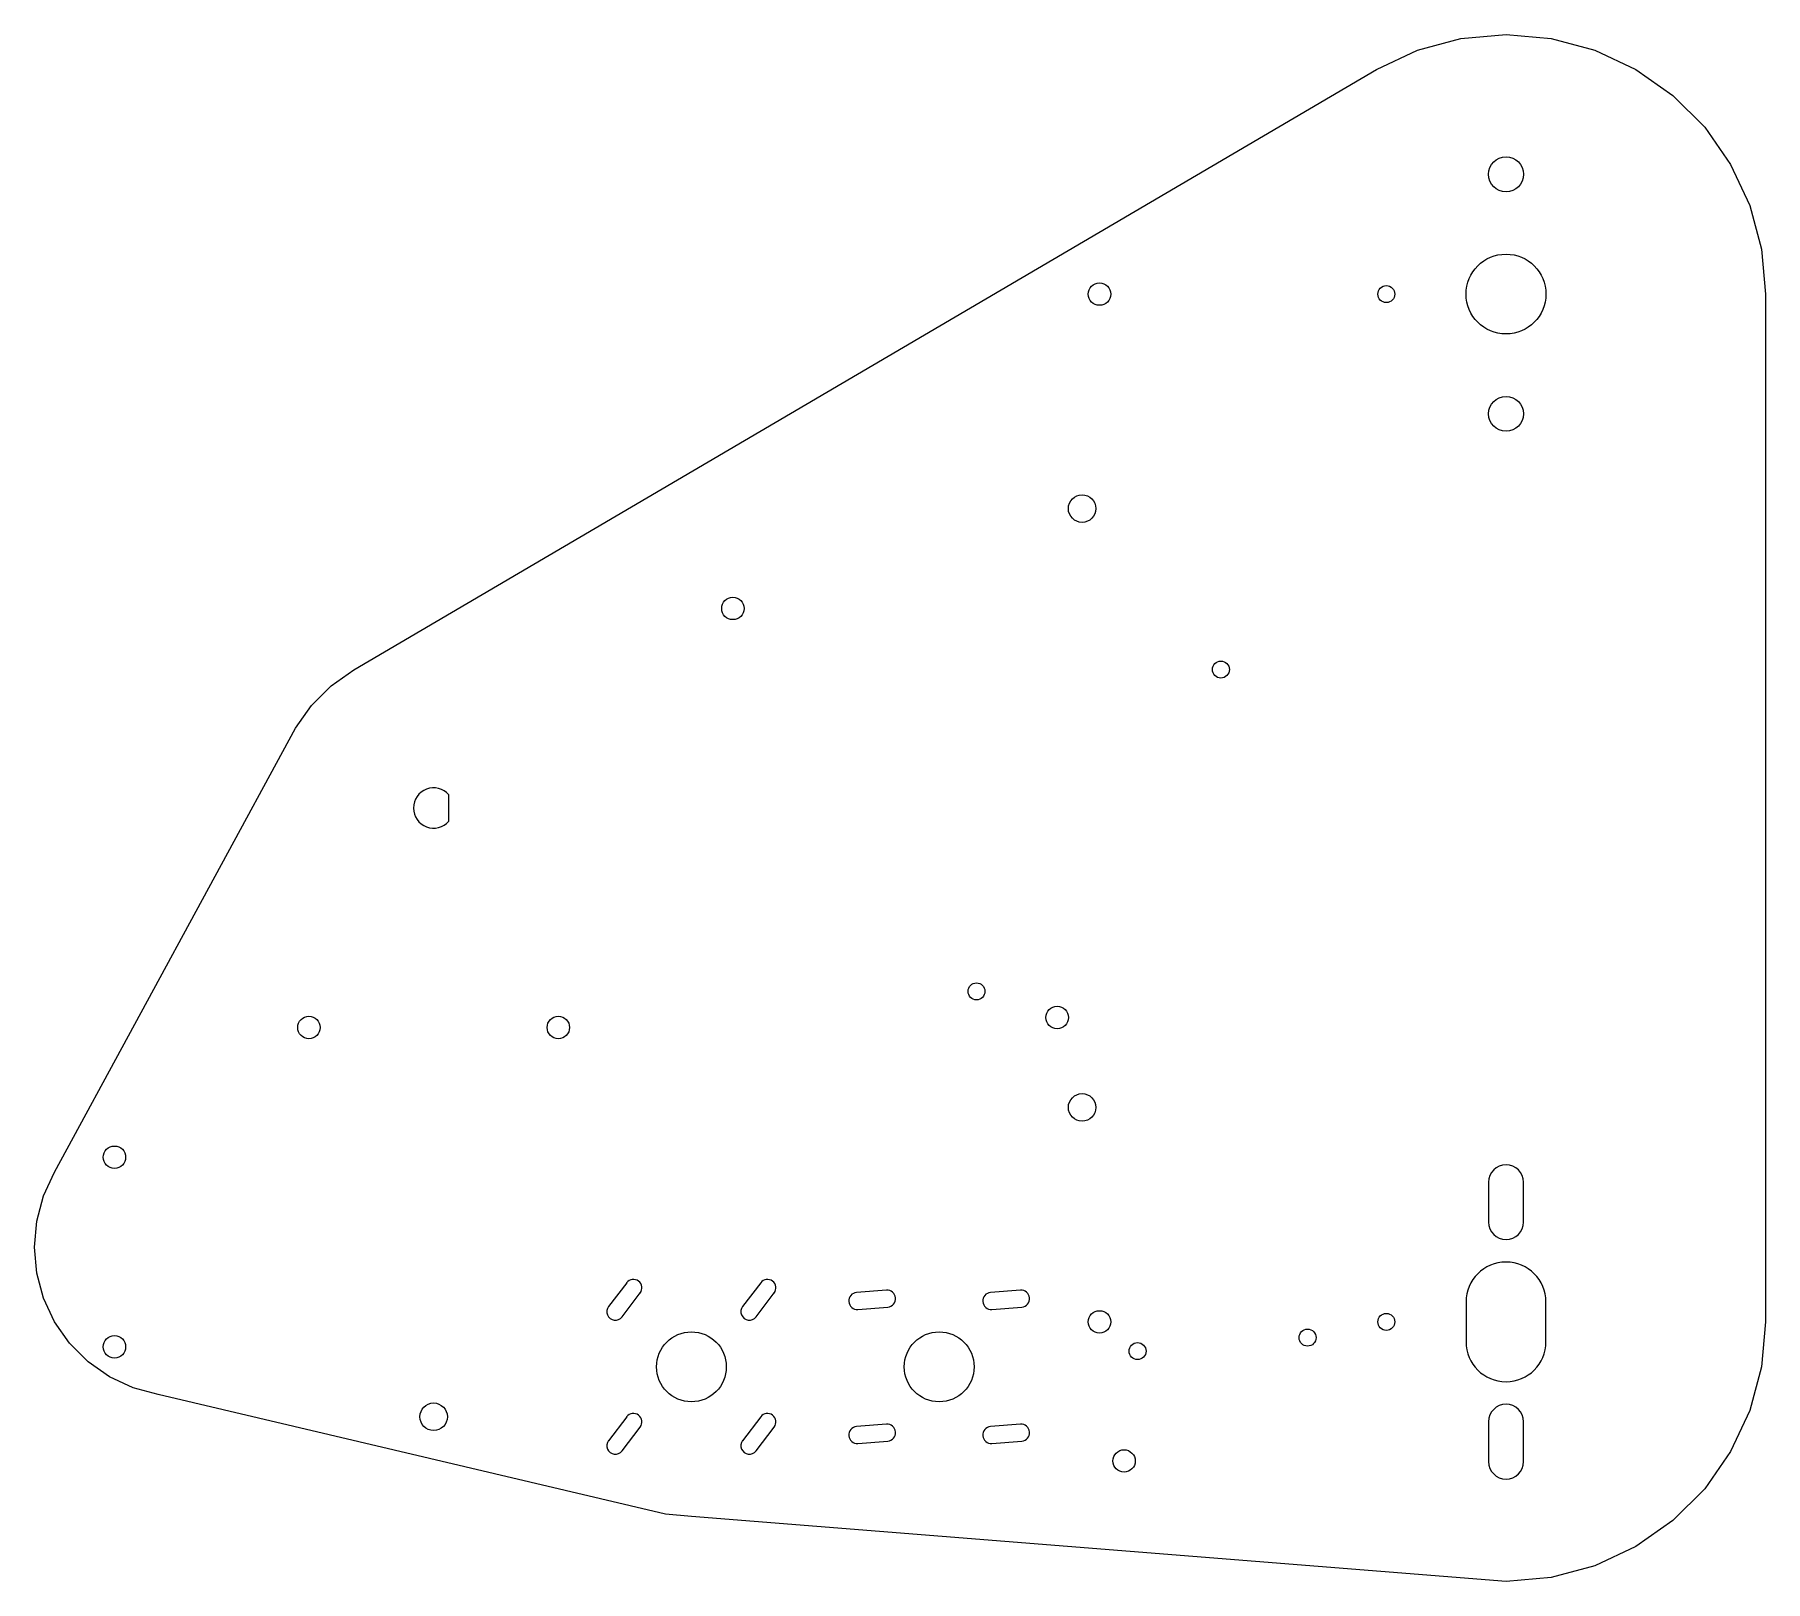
# Model space of a CAD drawing. Header units: millimetres. Extents: x -80 to 267, y -155 to 155.
import ezdxf

# ---------------------------------------------------------------- set-up
doc = ezdxf.new("R2010")
doc.units = ezdxf.units.MM
doc.layers.add('CORTE', color=1, linetype='Continuous')

msp = doc.modelspace()

# ---------------------------------------------------------------- linework, layer by layer
at = {"layer": 'CORTE'}
for p, q in [((197.22, 151.86), (205.97, 154.21)), ((205.97, 154.21), (215, 155)), ((215, 155), (224.03, 154.21)), ((224.03, 154.21), (232.78, 151.86)), ((189, 148.03), (197.22, 151.86)), ((232.78, 151.86), (241, 148.03)), ((-16, 27.71), (189, 148.03)), ((241, 148.03), (248.43, 142.83)), ((248.43, 142.83), (254.83, 136.43)), ((254.83, 136.43), (260.03, 129)), ((260.03, 129), (263.86, 120.78)), ((263.86, 120.78), (266.21, 112.03)), ((266.21, 112.03), (267, 103)), ((267, 103), (267, -103)), ((-24.51, 20.57), (-20.57, 24.51)), ((-20.57, 24.51), (-16, 27.71)), ((-27.71, 16), (-24.51, 20.57)), ((-75.98, -73), (-27.71, 16)), ((3.05, -2.66), (3.05, 2.66)), ((-78.19, -77.74), (-75.98, -73)), ((211.5, -75), (211.5, -83)), ((218.5, -83), (218.5, -75)), ((-79.54, -82.79), (-78.19, -77.74)), ((-80, -88), (-79.54, -82.79)), ((-79.54, -93.21), (-80, -88)), ((-78.19, -98.26), (-79.54, -93.21)), ((38.7, -95.15), (35.07, -99.93)), ((65.57, -95.15), (61.94, -99.93)), ((90.78, -96.63), (84.8, -97.11)), ((117.65, -96.63), (111.67, -97.11)), ((-75.98, -103), (-78.19, -98.26)), ((37.78, -101.98), (41.41, -97.2)), ((64.65, -101.98), (68.28, -97.2)), ((85.06, -100.5), (91.05, -100.02)), ((111.93, -100.5), (117.92, -100.02)), ((207, -99), (207, -107)), ((223, -107), (223, -99)), ((-72.98, -107.28), (-75.98, -103)), ((267, -103), (266.21, -112.03)), ((-69.28, -110.98), (-72.98, -107.28)), ((-65, -113.98), (-69.28, -110.98)), ((-60.26, -116.19), (-65, -113.98)), ((266.21, -112.03), (263.86, -120.78)), ((-55.21, -117.54), (-60.26, -116.19)), ((46.47, -141.54), (-55.21, -117.54)), ((263.86, -120.78), (260.03, -129)), ((38.7, -122.02), (35.07, -126.8)), ((37.78, -128.85), (41.41, -124.07)), ((65.57, -122.02), (61.94, -126.8)), ((64.65, -128.85), (68.28, -124.07)), ((90.78, -123.5), (84.8, -123.98)), ((117.65, -123.5), (111.67, -123.98)), ((211.5, -123), (211.5, -131)), ((218.5, -131), (218.5, -123)), ((85.06, -127.37), (91.05, -126.89)), ((111.93, -127.37), (117.92, -126.89)), ((260.03, -129), (254.83, -136.43)), ((254.83, -136.43), (248.43, -142.83)), ((51.67, -142), (46.47, -141.54)), ((215, -155), (51.67, -142)), ((248.43, -142.83), (241, -148.03)), ((241, -148.03), (232.78, -151.86)), ((232.78, -151.86), (224.03, -154.21)), ((224.03, -154.21), (215, -155))]:
    msp.add_line(p, q, dxfattribs=at)
for centre, radius in [((215, 127), 3.5), ((215, 103), 8), ((133.5, 103), 2.25), ((191, 103), 1.7), ((215, 79), 3.5), ((130, 60), 2.75), ((60, 40), 2.25), ((157.84, 27.75), 1.7), ((108.84, -36.75), 1.7), ((125, -42), 2.25), ((-25, -44), 2.25), ((25, -44), 2.25), ((130, -60), 2.75), ((-64, -70), 2.25), ((133.5, -103), 2.25), ((191, -103), 1.7), ((-64, -108), 2.25), ((51.68, -112), 7), ((101.36, -112), 7), ((141.13, -108.85), 1.7), ((175.22, -106.15), 1.7), ((0, -122), 2.75), ((138.42, -130.87), 2.25)]:
    msp.add_circle(centre, radius, dxfattribs=at)
for centre, radius, start, end in [((0, 0), 4.05, 41.1416, 318.8584), ((215, -75), 3.5, 0, 180), ((215, -83), 3.5, 180, 360), ((215, -99), 8, 0, 180), ((40.05, -96.18), 1.7, -37.2221, 142.7779), ((66.92, -96.18), 1.7, -37.2221, 142.7779), ((84.93, -98.8), 1.7, 94.5281, 274.5281), ((90.91, -98.33), 1.7, -85.4719, 94.5281), ((111.8, -98.8), 1.7, 94.5281, 274.5281), ((117.78, -98.33), 1.7, -85.4719, 94.5281), ((36.43, -100.95), 1.7, 142.7779, 322.7779), ((63.3, -100.95), 1.7, 142.7779, 322.7779), ((215, -107), 8, 180, 360), ((40.05, -123.05), 1.7, -37.2221, 142.7779), ((66.92, -123.05), 1.7, -37.2221, 142.7779), ((215, -123), 3.5, 0, 180), ((84.93, -125.67), 1.7, 94.5281, 274.5281), ((90.91, -125.2), 1.7, -85.4719, 94.5281), ((111.8, -125.67), 1.7, 94.5281, 274.5281), ((117.78, -125.2), 1.7, -85.4719, 94.5281), ((36.43, -127.82), 1.7, 142.7779, 322.7779), ((63.3, -127.82), 1.7, 142.7779, 322.7779), ((215, -131), 3.5, 180, 360)]:
    msp.add_arc(centre, radius, start, end, dxfattribs=at)

doc.saveas('drawing.dxf')
